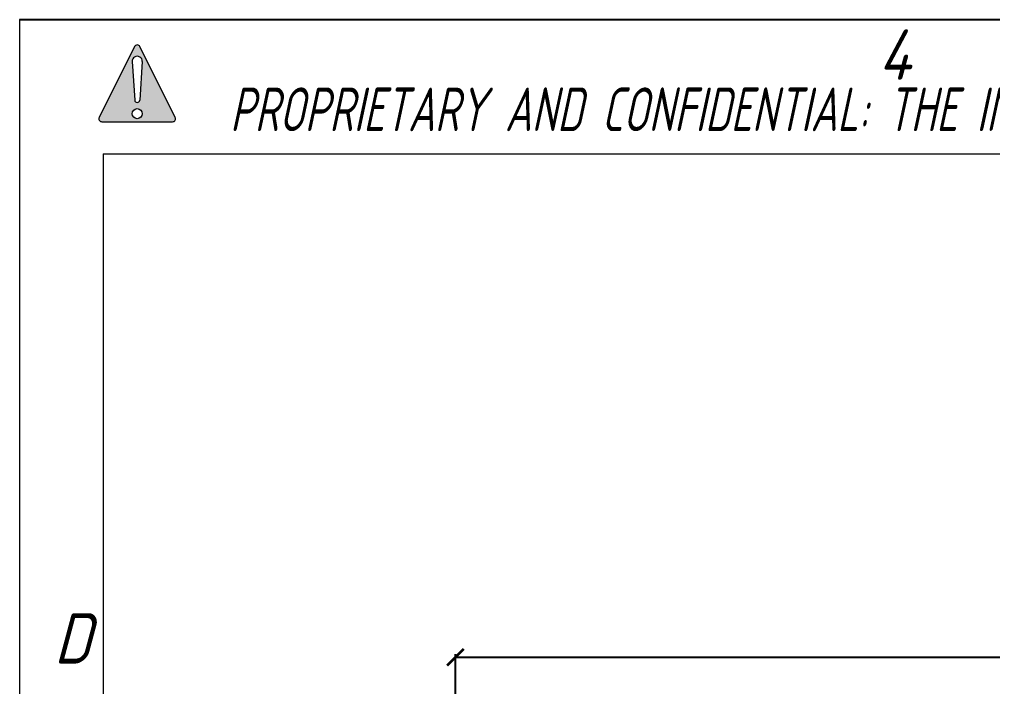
# Model space of a CAD drawing. Header units: millimetres. Extents: x -962 to 79815, y -55582 to 115780.
# Drawn here: x -962 to 10201, y 108136 to 115780 of the extents above; entities that cross this region are included whole.
import ezdxf

# ---------------------------------------------------------------- set-up
doc = ezdxf.new("R2010")
doc.units = ezdxf.units.MM
doc.layers.add('01 Heavy line', color=7, linetype='Continuous', lineweight=18)
doc.layers.add('01-Dimension', color=4, linetype='Continuous')
doc.styles.add('GB', font='gbeitc.shx', dxfattribs={"width": 0.8, "bigfont": 'gbcbig.shx'})
doc.styles.add('GreenexSolar', font='gbeitc.shx', dxfattribs={"width": 0.8, "height": 576.9771428571429})
doc.dimstyles.new('GreenexSolar', dxfattribs={"dimtxt": 3, "dimasz": 1, "dimexe": 0.18, "dimexo": 0.0625, "dimgap": 0.09, "dimtad": 1, "dimtih": 1, "dimtoh": 1, "dimdec": 0, "dimzin": 0, "dimdsep": 46, "dimtxsty": 'GreenexSolar', "dimblk": 'ARCHTICK', "dimcen": 0.09, "dimclrd": 4, "dimclre": 4, "dimclrt": 3, "dimadec": 0, "dimazin": 0, "dimtfac": 1, "dimtdec": 4, "dimtofl": 0, "dimtmove": 0, "dimatfit": 3, "dimfxl": 1, "dimtolj": 1, "dimtzin": 0, "dimarcsym": 0})

# ---------------------------------------------------------------- blocks, each defined once
blk = doc.blocks.new('00-Greenex-京立蔚蓝英文图框')
at = {"layer": '01 Heavy line', "true_color": 0xfed300}
h = blk.add_hatch(color=40, dxfattribs=at)
edge = h.paths.add_edge_path(flags=0)
edge.add_line((1.863949477344942, 6.384977294725559), (-0.2448044046798277, 2.167469530675476))
edge.add_arc((-0.08380751030004241, 2.086971083485594), 0.1799999999999392, 153.4349488229249, 270.0000000000678)
edge.add_line((-0.0838075102998328, 1.906971083485473), (4.133700253749957, 1.906971083485416))
edge.add_arc((4.133700253749996, 2.086971083485594), 0.1800000000000266, 269.9999999999882, 386.5650511770431)
edge.add_line((4.294697148129941, 2.167469530675476), (2.18594326610493, 6.384977294725559))
edge.add_arc((2.024946371724977, 6.30447884753562), 0.1799999999999903, 26.56505117707026, 153.4349488229411)
edge = h.paths.add_edge_path(flags=0)
edge.add_arc((2.024946371724977, 2.386971083485605), 0.2999999999999995, 0, 360)
edge = h.paths.add_edge_path(flags=0)
edge.add_arc((2.024946371724977, 5.506971083485553), 0.2999999999999581, -3.7350823847792185, 183.735082384784, ccw=False)
edge.add_line((2.324309147087064, 5.487428086595116), (2.174627759406017, 3.194584471700637))
edge.add_arc((2.024946371724977, 3.204355970145912), 0.1500000000000015, 183.7350823847959, 356.26491761520197, ccw=False)
edge.add_line((1.87526498404385, 3.194584471700637), (1.725583596362814, 5.48742808659506))
at = {"layer": '01 Heavy line', "color": 4, "lineweight": 25}
blk.add_line((-5, 8), (415, 8), dxfattribs=at)
at = {"layer": '01 Heavy line', "color": 4}
blk.add_line((-5, 8), (-5, -289), dxfattribs=at)
at = {"layer": '01 Heavy line', "color": 40, "lineweight": 18, "true_color": 0xfed300}
for p, q in [((1.863949477344963, 6.384977294725559), (-0.2448044046798206, 2.167469530675476)), ((4.294697148129949, 2.167469530675476), (2.185943266104923, 6.384977294725559)), ((1.72558359636281, 5.487428086595116), (1.875264984043848, 3.194584471700637)), ((2.324309147087062, 5.487428086595116), (2.174627759406015, 3.194584471700637)), ((-0.0838075102998328, 1.906971083485473), (4.133700253749957, 1.906971083485416))]:
    blk.add_line(p, q, dxfattribs=at)
at = {"layer": '01 Heavy line', "color": 7, "lineweight": 18}
for q in [(410, 0), (0, -283.7759080170654)]:
    blk.add_line((0, 0), q, dxfattribs=at)
at = {"layer": '01 Heavy line', "color": 40, "lineweight": 18, "true_color": 0xfed300}
blk.add_circle((2.024946371724977, 2.386971083485605), 0.2999999999999923, dxfattribs=at)
for centre, radius, start, end in [((2.024946371724977, 6.30447884753562), 0.1800000000000219, 26.56505117708017, 153.4349488229275), ((2.024946371724977, 5.506971083485553), 0.2999999999999973, 356.2649176152226, 183.7350823847774), ((2.024946371724977, 3.204355970145912), 0.1500000000000469, 183.735082384797, 356.264917615203), ((-0.08380751030004241, 2.086971083485594), 0.1800000000001433, 153.4349488229237, 270.0000000000678), ((4.133700253749996, 2.086971083485594), 0.1800000000001774, 269.9999999999882, 26.56505117704026)]:
    blk.add_arc(centre, radius, start, end, dxfattribs=at)
at = {"layer": '01 Heavy line', "color": 4, "style": 'GB'}
for s, p in [('4', (46.21951219511902, 4.406100690190215)), ('D', (-2.951219512186071, -30.37585365857376))]:
    blk.add_text(s, height=3, dxfattribs=at).set_placement(p)
at = {"layer": '01 Heavy line', "color": 4, "insert": (7.560994384188234, 3.946017867419869), "char_height": 2.600000000000001, "attachment_point": 1, "style": 'GB'}
blk.add_mtext('PROPRIETARY AND CONFIDENTIAL: THE INFORMATION CONTAINED IN THIS DRAWING IS THE SOLE PROPETY OF Greenex TECHNOLOGY CO.,LTD. ANY REPRODUCTION IN PART OR AS A WHOLE WITHOUT THE PERMISSION FROM Greenex IS PROHIBITED.', dxfattribs=at)
blk = doc.blocks.new('_ArchTick')
at = {"color": 0, "linetype": 'ByBlock', "const_width": 0.15}
blk.add_lwpolyline([(-0.5, -0.5), (0.5, 0.5)], dxfattribs=at)
blk = doc.blocks.new('*D403')
at = {"layer": '01-Dimension', "color": 4, "lineweight": -2, "transparency": 16777216}
for p, q in [((4038.84, 106175.8146428571), (4038.84, 108506.3214857143)), ((65482.84, 106175.8146428571), (65482.84, 108506.3214857143)), ((4038.84, 108471.7028571429), (65482.84, 108471.7028571429))]:
    blk.add_line(p, q, dxfattribs=at)
at = {"layer": 'Defpoints', "color": 0, "transparency": 16777216}
for p in [(65482.84, 108471.7028571429), (4038.84, 106163.7942857143), (65482.84, 106163.7942857143)]:
    blk.add_point(p, dxfattribs=at)
at = {"layer": '01-Dimension', "color": 4, "lineweight": -2, "transparency": 16777216, "xscale": 192.3257142857143, "yscale": 192.3257142857143, "zscale": 192.3257142857143, "rotation": 180}
blk.add_blockref('_ArchTick', (4038.84, 108471.7028571429), dxfattribs=at)
at = {"layer": '01-Dimension', "color": 4, "lineweight": -2, "transparency": 16777216, "xscale": 192.3257142857143, "yscale": 192.3257142857143, "zscale": 192.3257142857143}
blk.add_blockref('_ArchTick', (65482.84, 108471.7028571429), dxfattribs=at)
at = {"layer": '01-Dimension', "color": 3, "transparency": 16777216, "insert": (34760.84, 108777.5007428572), "char_height": 576.9771428571429, "attachment_point": 5, "style": 'GreenexSolar'}
blk.add_mtext('\\A1;61444', dxfattribs=at)

msp = doc.modelspace()

# ---------------------------------------------------------------- block references
at = {"xscale": 192.3257142857143, "yscale": 192.3257142857143, "zscale": 192.3257142857143}
msp.add_blockref('00-Greenex-京立蔚蓝英文图框', (0, 114241.4742857143), dxfattribs=at)

# ---------------------------------------------------------------- dimensions: what is measured, and where the dimension line sits
at = {"layer": '01-Dimension'}
dim = msp.add_linear_dim(base=(65482.84, 108471.7028571429), p1=(4038.84, 106163.7942857143), p2=(65482.84, 106163.7942857143), dimstyle='GreenexSolar', override={"dimscale": 192.3257142857143}, dxfattribs=at)
dim.commit()
dim.dimension.update_dxf_attribs({"geometry": '*D403', "text_midpoint": (34760.84, 108777.5007428572)})

doc.saveas('drawing.dxf')
